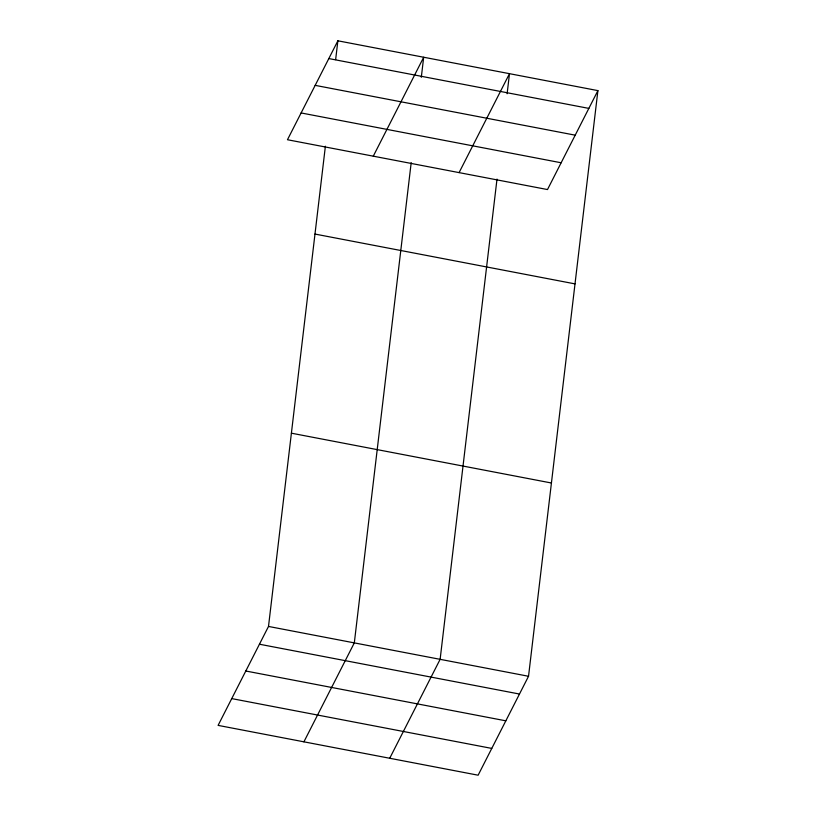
<?xml version="1.0" encoding="UTF-8"?>
<svg xmlns="http://www.w3.org/2000/svg" width="816" height="816" viewBox="0 0 816 816"><rect width="100%" height="100%" fill="white"/><g stroke="black" fill="none" stroke-linecap="round" stroke-linejoin="round"><path stroke-width="1.22" d="M597.904 90.617L547.495 189.557L287.467 139.73L337.875 40.8L597.904 90.617L528.533 676.27L478.125 775.2L218.096 725.383L268.505 626.443L325.39 146.217M335.641 59.629L337.875 40.8M411.193 162.659L354.317 642.886L303.909 741.826M421.301 77.316L423.688 57.242L373.279 156.172M497.005 179.102L440.13 659.328L389.722 758.258M507.113 93.758L509.49 73.685L459.082 172.615M328.817 58.568L588.846 108.395M315.17 85.354L575.198 135.17M301.114 112.945L561.143 162.772M314.976 234.059L575.015 283.886M291.394 433.184L551.432 483.001M268.505 626.443L528.533 676.27M259.447 644.222L519.476 694.039M245.8 671.007L505.838 720.824M231.744 698.598L491.773 748.415"/></g></svg>
